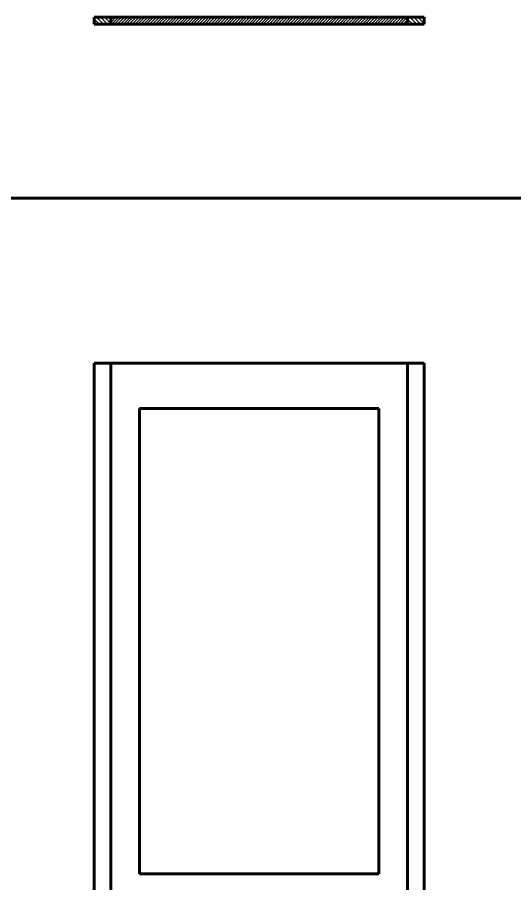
# Model space of a CAD drawing. Header units: inches. Extents: x -4554 to 14101, y -13650 to 2449.
# Drawn here: x -1237 to -30, y -8764 to -6660 of the extents above; entities that cross this region are included whole.
import ezdxf

# ---------------------------------------------------------------- set-up
doc = ezdxf.new("R2010")
doc.units = ezdxf.units.IN
doc.layers.add('Слой1', color=7, linetype='Continuous')

# ---------------------------------------------------------------- blocks, each defined once
blk = doc.blocks.new('*B378')
at = {"layer": 'Слой1', "linetype": 'Continuous'}
for p, q in [((-1010, -6672.7), (-997.8, -6660.5)), ((-1004.9, -6660.5), (-1010, -6665.6)), ((-990.7, -6660.5), (-1007.7, -6677.5)), ((-1000.6, -6677.5), (-983.6, -6660.5)), ((-976.6, -6660.5), (-993.6, -6677.5)), ((-986.5, -6677.5), (-969.5, -6660.5)), ((-962.4, -6660.5), (-979.4, -6677.5)), ((-972.4, -6677.5), (-955.4, -6660.5)), ((-948.3, -6660.5), (-965.3, -6677.5)), ((-958.2, -6677.5), (-941.2, -6660.5)), ((-934.1, -6660.5), (-951.1, -6677.5)), ((-944.1, -6677.5), (-927.1, -6660.5)), ((-920, -6660.5), (-937, -6677.5)), ((-929.9, -6677.5), (-912.9, -6660.5)), ((-905.9, -6660.5), (-922.9, -6677.5)), ((-915.8, -6677.5), (-898.8, -6660.5)), ((-891.7, -6660.5), (-908.7, -6677.5)), ((-901.6, -6677.5), (-884.6, -6660.5)), ((-877.6, -6660.5), (-894.6, -6677.5)), ((-887.5, -6677.5), (-870.5, -6660.5)), ((-863.4, -6660.5), (-880.4, -6677.5)), ((-873.4, -6677.5), (-856.4, -6660.5)), ((-849.3, -6660.5), (-866.3, -6677.5)), ((-859.2, -6677.5), (-842.2, -6660.5)), ((-835.1, -6660.5), (-852.1, -6677.5)), ((-845.1, -6677.5), (-828.1, -6660.5)), ((-821, -6660.5), (-838, -6677.5)), ((-830.9, -6677.5), (-813.9, -6660.5)), ((-806.9, -6660.5), (-823.9, -6677.5)), ((-816.8, -6677.5), (-799.8, -6660.5)), ((-792.7, -6660.5), (-809.7, -6677.5)), ((-802.7, -6677.5), (-785.7, -6660.5)), ((-778.6, -6660.5), (-795.6, -6677.5)), ((-788.5, -6677.5), (-771.5, -6660.5)), ((-764.4, -6660.5), (-781.4, -6677.5)), ((-774.4, -6677.5), (-757.4, -6660.5)), ((-750.3, -6660.5), (-767.3, -6677.5)), ((-760.2, -6677.5), (-743.2, -6660.5)), ((-736.2, -6660.5), (-753.2, -6677.5)), ((-746.1, -6677.5), (-729.1, -6660.5)), ((-722, -6660.5), (-739, -6677.5)), ((-731.9, -6677.5), (-714.9, -6660.5)), ((-707.9, -6660.5), (-724.9, -6677.5)), ((-717.8, -6677.5), (-700.8, -6660.5)), ((-693.7, -6660.5), (-710.7, -6677.5)), ((-703.7, -6677.5), (-686.7, -6660.5)), ((-679.6, -6660.5), (-696.6, -6677.5)), ((-689.5, -6677.5), (-672.5, -6660.5)), ((-665.4, -6660.5), (-682.4, -6677.5)), ((-675.4, -6677.5), (-658.4, -6660.5)), ((-651.3, -6660.5), (-668.3, -6677.5)), ((-661.2, -6677.5), (-644.2, -6660.5)), ((-637.2, -6660.5), (-654.2, -6677.5)), ((-647.1, -6677.5), (-630.1, -6660.5)), ((-623, -6660.5), (-640, -6677.5)), ((-632.9, -6677.5), (-615.9, -6660.5)), ((-608.9, -6660.5), (-625.9, -6677.5)), ((-618.8, -6677.5), (-601.8, -6660.5)), ((-594.7, -6660.5), (-611.7, -6677.5)), ((-604.7, -6677.5), (-587.7, -6660.5)), ((-580.6, -6660.5), (-597.6, -6677.5)), ((-590.5, -6677.5), (-573.5, -6660.5)), ((-566.4, -6660.5), (-583.4, -6677.5)), ((-576.4, -6677.5), (-559.4, -6660.5)), ((-552.3, -6660.5), (-569.3, -6677.5)), ((-562.2, -6677.5), (-545.2, -6660.5)), ((-538.2, -6660.5), (-555.2, -6677.5)), ((-548.1, -6677.5), (-531.1, -6660.5)), ((-524, -6660.5), (-541, -6677.5)), ((-534, -6677.5), (-517, -6660.5)), ((-509.9, -6660.5), (-526.9, -6677.5)), ((-519.8, -6677.5), (-502.8, -6660.5)), ((-495.7, -6660.5), (-512.7, -6677.5)), ((-505.7, -6677.5), (-488.7, -6660.5)), ((-481.6, -6660.5), (-498.6, -6677.5)), ((-491.5, -6677.5), (-474.5, -6660.5)), ((-467.5, -6660.5), (-484.5, -6677.5)), ((-477.4, -6677.5), (-460.4, -6660.5)), ((-453.3, -6660.5), (-470.3, -6677.5)), ((-463.2, -6677.5), (-446.2, -6660.5)), ((-439.2, -6660.5), (-456.2, -6677.5)), ((-449.1, -6677.5), (-432.1, -6660.5)), ((-425, -6660.5), (-442, -6677.5)), ((-435, -6677.5), (-418, -6660.5)), ((-410.9, -6660.5), (-427.9, -6677.5)), ((-420.8, -6677.5), (-403.8, -6660.5)), ((-396.7, -6660.5), (-413.7, -6677.5)), ((-406.7, -6677.5), (-389.7, -6660.5)), ((-382.6, -6660.5), (-399.6, -6677.5)), ((-392.5, -6677.5), (-375.5, -6660.5)), ((-368.5, -6660.5), (-385.5, -6677.5)), ((-378.4, -6677.5), (-361.4, -6660.5)), ((-354.3, -6660.5), (-371.3, -6677.5)), ((-364.2, -6677.5), (-347.2, -6660.5)), ((-340.2, -6660.5), (-357.2, -6677.5)), ((-350.1, -6677.5), (-333.1, -6660.5)), ((-326, -6660.5), (-343, -6677.5)), ((-336, -6677.5), (-319, -6660.5)), ((-311.9, -6660.5), (-328.9, -6677.5)), ((-321.8, -6677.5), (-304.8, -6660.5)), ((-297.7, -6660.5), (-314.7, -6677.5)), ((-307.7, -6677.5), (-290.7, -6660.5)), ((-290, -6666.9), (-300.6, -6677.5)), ((-293.5, -6677.5), (-290, -6674))]:
    blk.add_line(p, q, dxfattribs=at)
blk = doc.blocks.new('*B379')
at = {"layer": 'Слой1', "linetype": 'Continuous'}
for p, q in [((-1037.5, -6677.5), (-1050, -6665)), ((-1044.6, -6660.5), (-1027.6, -6677.5)), ((-1017.7, -6677.5), (-1034.7, -6660.5)), ((-1024.8, -6660.5), (-1010, -6675.3)), ((-1010, -6665.4), (-1014.9, -6660.5)), ((-1050, -6674.9), (-1047.4, -6677.5))]:
    blk.add_line(p, q, dxfattribs=at)
blk = doc.blocks.new('*B380')
at = {"layer": 'Слой1', "linetype": 'Continuous'}
for p, q in [((-277.5, -6677.5), (-290, -6665)), ((-284.6, -6660.5), (-267.6, -6677.5)), ((-257.7, -6677.5), (-274.7, -6660.5)), ((-264.8, -6660.5), (-250, -6675.3)), ((-250, -6665.4), (-254.9, -6660.5)), ((-290, -6674.9), (-287.4, -6677.5))]:
    blk.add_line(p, q, dxfattribs=at)

msp = doc.modelspace()

# ---------------------------------------------------------------- linework, layer by layer
at = {"layer": 'Слой1', "color": 7, "linetype": 'Continuous', "lineweight": 60}
for p, q in [((-1050, -6660.5), (-250, -6660.5)), ((-1050, -6677.5), (-1050, -6660.5)), ((-1010, -6677.5), (-1010, -6660.5)), ((-290, -6677.5), (-290, -6660.5)), ((-250, -6677.5), (-250, -6660.5)), ((-1050, -6677.5), (-250, -6677.5)), ((-1050, -7500), (-250, -7500)), ((-1050, -9600), (-1050, -7500)), ((-1010, -9600), (-1010, -7500)), ((-290, -9600), (-290, -7500)), ((-250, -9600), (-250, -7500))]:
    msp.add_line(p, q, dxfattribs=at)
at = {"layer": 'Слой1', "linetype": 'Continuous', "lineweight": 60}
for p, q in [((-3250, -7100), (7250, -7100)), ((-940, -7610), (-360, -7610)), ((-940, -8740), (-940, -7610)), ((-360, -7610), (-360, -8740)), ((-940, -8740), (-360, -8740))]:
    msp.add_line(p, q, dxfattribs=at)

# ---------------------------------------------------------------- block references
at = {"layer": 'Слой1'}
for name in ['*B379', '*B378', '*B380']:
    msp.add_blockref(name, (0, 0), dxfattribs=at)

doc.saveas('drawing.dxf')
